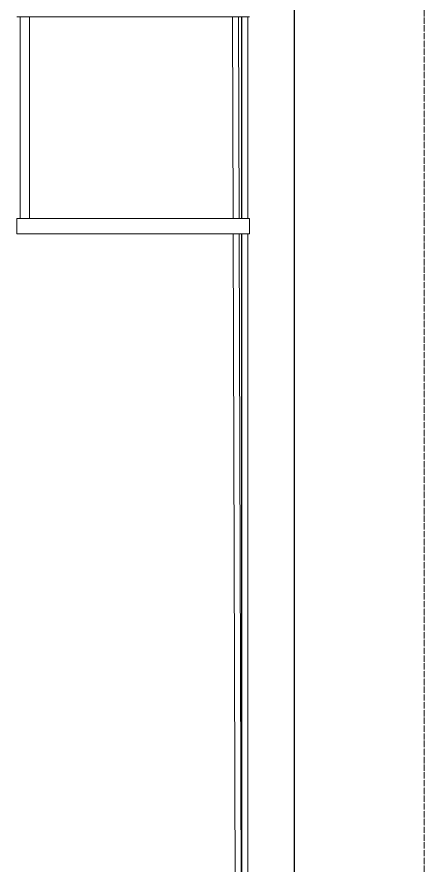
# Model space of a CAD drawing. Header units: millimetres. Extents: x -42533 to 645315, y 3457 to 82611.
# Drawn here: x 71286 to 72598, y 69285 to 72021 of the extents above; entities that cross this region are included whole.
import ezdxf

# ---------------------------------------------------------------- set-up
doc = ezdxf.new("R2010")
doc.units = ezdxf.units.MM
doc.linetypes.add('ADSK_Линия сетки', pattern=[25, 20, -2.5, 0, -2.5])
for name, color, linetype, lineweight in [('Оборудование', 7, 'Continuous', 18), ('Оси', 253, 'Continuous', 9), ('Стены наружные', 7, 'Continuous', 18), ('Стены несущие', 7, 'Continuous', 30), ('Стены отделка', 7, 'Continuous', 30), ('Стены штриховка', 7, 'Continuous', 9), ('ШТРИХОВКА', 252, 'Continuous', 15)]:
    doc.layers.add(name, color=color, linetype=linetype, lineweight=lineweight)

# ---------------------------------------------------------------- blocks, each defined once
blk = doc.blocks.new('1 этаж')
at = {"layer": 'Оборудование', "color": 8}
for p, q in [((45094.055, 39733.902), (45319.055, 39733.902)), ((45104.055, 39083.902), (45104.055, 39733.902)), ((45134.055, 39733.902), (45134.055, 39083.902)), ((45619.055, 39733.902), (45319.055, 39733.902)), ((45619.055, 39733.902), (45844.055, 39733.902)), ((45094.055, 39083.902), (45094.055, 39033.902)), ((45319.055, 39083.902), (45094.055, 39083.902)), ((45319.055, 39083.902), (45619.055, 39083.902)), ((45844.055, 39083.902), (45619.055, 39083.902)), ((45844.055, 39033.902), (45844.055, 39083.902)), ((45094.055, 39033.902), (45319.055, 39033.902)), ((45619.055, 39033.902), (45319.055, 39033.902)), ((45619.055, 39033.902), (45844.055, 39033.902))]:
    blk.add_line(p, q, dxfattribs=at)
at = {"layer": 'Оси', "color": 8, "linetype": 'ADSK_Линия сетки'}
blk.add_line((46406.766, -4162.595), (46406.766, 44411.9), dxfattribs=at)
at = {"layer": 'Стены наружные', "color": 8}
for p, q in [((45790.696, 39083.902), (45788.683, 39733.902)), ((45810.696, 39083.902), (45808.683, 39733.902)), ((45819.055, 29926.845), (45790.851, 39033.902)), ((45810.851, 39033.902), (45819.055, 36384.962))]:
    blk.add_line(p, q, dxfattribs=at)
at = {"layer": 'Стены несущие', "color": 8}
blk.add_line((45989.055, 35787.714), (45989.055, 43687.707), dxfattribs=at)
at = {"layer": 'Стены отделка', "color": 8, "lineweight": 9}
for p, q in [((45818.055, 39733.902), (45818.055, 39083.902)), ((45819.055, 39733.902), (45819.055, 39083.902)), ((45818.055, 39033.902), (45818.055, 35772.714)), ((45819.055, 35787.714), (45819.055, 39033.902))]:
    blk.add_line(p, q, dxfattribs=at)
at = {"layer": 'Стены штриховка', "color": 8}
for p, q in [((45839.055, 39083.902), (45839.055, 39733.902)), ((45839.055, 39733.902), (45839.055, 39083.902)), ((45839.055, 35787.714), (45839.055, 39033.902)), ((45839.055, 39033.902), (45839.055, 35787.714))]:
    blk.add_line(p, q, dxfattribs=at)

msp = doc.modelspace()

# ---------------------------------------------------------------- block references
at = {"layer": 'ШТРИХОВКА'}
msp.add_blockref('1 этаж', (26191.6, 32286.7), dxfattribs=at)

doc.saveas('drawing.dxf')
